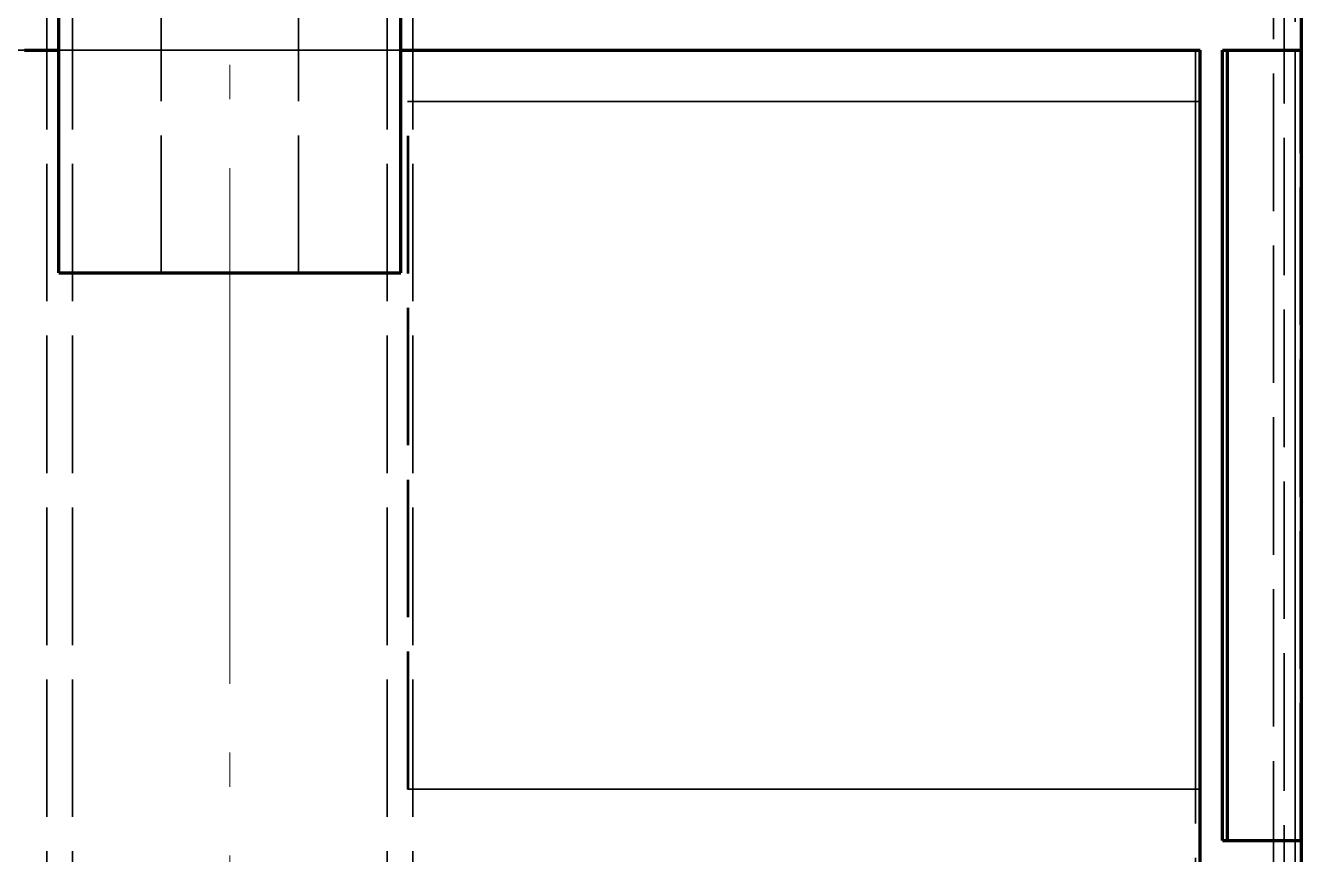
# Model space of a CAD drawing. Header units: millimetres. Extents: x 0 to 2382, y 0 to 420.
# Drawn here: x 309.36 to 346.49, y 189.64 to 213.76 of the extents above; entities that cross this region are included whole.
import ezdxf

# ---------------------------------------------------------------- set-up
doc = ezdxf.new("R2010")
doc.units = ezdxf.units.MM
doc.linetypes.add('IRAM-E-TRAZOS', pattern=[5, 4, -1])
doc.linetypes.add('IRAM-F-TRAZO-PUNTO', pattern=[20, 15, -2, 1, -2])
for name, color, linetype, lineweight in [('01-VISIBLE', 7, 'CONTINUOUS', 70), ('02-OCULTA', 4, 'IRAM-E-TRAZOS', 35), ('03-EJE', 1, 'IRAM-F-TRAZO-PUNTO', 18)]:
    doc.layers.add(name, color=color, linetype=linetype, lineweight=lineweight)

msp = doc.modelspace()

# ---------------------------------------------------------------- linework, layer by layer
at = {"layer": '01-VISIBLE'}
for p, q in [((310.33, 206.563), (310.33, 236.613)), ((320.28, 206.563), (320.28, 236.613)), ((346.492, 173.863), (346.492, 219.5)), ((343.548, 185.548), (343.548, 213.048)), ((344.196, 213.048), (344.336, 213.048)), ((344.196, 190.048), (344.196, 213.048)), ((344.336, 190.048), (344.336, 213.048)), ((344.196, 190.048), (344.336, 190.048))]:
    msp.add_line(p, q, dxfattribs=at)
for points in [[(309.326, 213.048), (309.577, 213.048), (309.828, 213.048), (310.079, 213.048), (310.33, 213.048)], [(320.28, 213.048), (320.53, 213.048), (320.78, 213.048), (321.031, 213.048), (321.281, 213.048), (321.531, 213.048), (321.781, 213.048), (322.031, 213.048), (322.282, 213.048), (322.532, 213.048), (322.782, 213.048), (323.032, 213.048), (323.282, 213.048), (323.532, 213.048), (323.783, 213.048), (324.033, 213.048), (324.283, 213.048), (324.533, 213.048), (324.783, 213.048), (325.034, 213.048), (325.284, 213.048), (325.534, 213.048), (325.784, 213.048), (326.034, 213.048), (326.285, 213.048), (326.535, 213.048), (326.785, 213.048), (327.035, 213.048), (327.285, 213.048), (327.536, 213.048), (327.786, 213.048), (328.036, 213.048), (328.286, 213.048), (328.536, 213.048), (328.786, 213.048), (329.037, 213.048), (329.287, 213.048), (329.537, 213.048), (329.787, 213.048), (330.037, 213.048), (330.288, 213.048), (330.538, 213.048), (330.788, 213.048), (331.038, 213.048), (331.288, 213.048), (331.539, 213.048), (331.789, 213.048), (332.039, 213.048), (332.289, 213.048), (332.539, 213.048), (332.789, 213.048), (333.04, 213.048), (333.29, 213.048), (333.54, 213.048), (333.79, 213.048), (334.04, 213.048), (334.291, 213.048), (334.541, 213.048), (334.791, 213.048), (335.041, 213.048), (335.291, 213.048), (335.542, 213.048), (335.792, 213.048), (336.042, 213.048), (336.292, 213.048), (336.542, 213.048), (336.793, 213.048), (337.043, 213.048), (337.293, 213.048), (337.543, 213.048), (337.793, 213.048), (338.043, 213.048), (338.294, 213.048), (338.544, 213.048), (338.794, 213.048), (339.044, 213.048), (339.294, 213.048), (339.545, 213.048), (339.795, 213.048), (340.045, 213.048), (340.295, 213.048), (340.545, 213.048), (340.796, 213.048), (341.046, 213.048), (341.296, 213.048), (341.546, 213.048), (341.796, 213.048), (342.047, 213.048), (342.297, 213.048), (342.547, 213.048), (342.797, 213.048), (343.047, 213.048), (343.297, 213.048), (343.548, 213.048)], [(344.336, 213.048), (344.601, 213.048), (344.866, 213.048), (345.131, 213.048), (345.396, 213.048), (345.66, 213.048), (345.925, 213.048), (346.19, 213.048), (346.455, 213.048)], [(310.33, 206.563), (310.585, 206.563), (310.84, 206.563), (311.095, 206.563), (311.351, 206.563), (311.606, 206.563), (311.861, 206.563), (312.116, 206.563), (312.371, 206.563), (312.626, 206.563), (312.881, 206.563), (313.136, 206.563), (313.392, 206.563), (313.647, 206.563), (313.902, 206.563), (314.157, 206.563), (314.412, 206.563), (314.667, 206.563), (314.922, 206.563), (315.177, 206.563), (315.433, 206.563), (315.688, 206.563), (315.943, 206.563), (316.198, 206.563), (316.453, 206.563), (316.708, 206.563), (316.963, 206.563), (317.218, 206.563), (317.474, 206.563), (317.729, 206.563), (317.984, 206.563), (318.239, 206.563), (318.494, 206.563), (318.749, 206.563), (319.004, 206.563), (319.259, 206.563), (319.515, 206.563), (319.77, 206.563), (320.025, 206.563), (320.28, 206.563)], [(344.336, 190.048), (344.601, 190.048), (344.866, 190.048), (345.131, 190.048), (345.396, 190.048), (345.66, 190.048), (345.925, 190.048), (346.19, 190.048), (346.455, 190.048)]]:
    msp.add_lwpolyline(points, dxfattribs=at)
at = {"layer": '02-OCULTA'}
for p, q in [((309.98, 185.738), (309.98, 324.713)), ((310.73, 185.738), (310.73, 324.713)), ((319.88, 185.738), (319.88, 324.713)), ((320.63, 185.738), (320.63, 324.713)), ((345.68, 173.363), (345.68, 301.544)), ((345.992, 181.496), (345.992, 301.044)), ((345.992, 181.496), (345.992, 301.044)), ((346.305, 173.863), (346.305, 301.044)), ((346.492, 173.863), (346.492, 301.044)), ((313.305, 206.563), (313.305, 243.313)), ((317.305, 206.563), (317.305, 243.313)), ((343.412, 213.048), (343.548, 213.048)), ((343.412, 185.548), (343.412, 213.048)), ((344.196, 213.048), (344.336, 213.048)), ((344.196, 190.048), (344.196, 213.048)), ((344.336, 190.048), (344.336, 213.048)), ((346.305, 190.048), (346.305, 213.048)), ((346.455, 190.048), (346.455, 213.048)), ((320.475, 211.548), (320.5, 211.548)), ((320.475, 191.548), (320.475, 211.548)), ((320.5, 191.548), (320.5, 211.548)), ((343.412, 211.548), (343.548, 211.548)), ((343.412, 191.548), (343.412, 211.548)), ((343.548, 191.548), (343.548, 211.548)), ((320.475, 191.548), (320.5, 191.548)), ((343.412, 191.548), (343.548, 191.548)), ((344.196, 190.048), (344.336, 190.048))]:
    msp.add_line(p, q, dxfattribs=at)
for points in [[(309.133, 213.048), (309.383, 213.048), (309.633, 213.048), (309.884, 213.048), (310.134, 213.048), (310.384, 213.048), (310.634, 213.048), (310.884, 213.048), (311.135, 213.048), (311.385, 213.048), (311.635, 213.048), (311.885, 213.048), (312.136, 213.048), (312.386, 213.048), (312.636, 213.048), (312.886, 213.048), (313.136, 213.048), (313.387, 213.048), (313.637, 213.048), (313.887, 213.048), (314.137, 213.048), (314.387, 213.048), (314.638, 213.048), (314.888, 213.048), (315.138, 213.048), (315.388, 213.048), (315.638, 213.048), (315.889, 213.048), (316.139, 213.048), (316.389, 213.048), (316.639, 213.048), (316.889, 213.048), (317.14, 213.048), (317.39, 213.048), (317.64, 213.048), (317.89, 213.048), (318.141, 213.048), (318.391, 213.048), (318.641, 213.048), (318.891, 213.048), (319.141, 213.048), (319.392, 213.048), (319.642, 213.048), (319.892, 213.048), (320.142, 213.048), (320.392, 213.048), (320.643, 213.048), (320.893, 213.048), (321.143, 213.048), (321.393, 213.048), (321.643, 213.048), (321.894, 213.048), (322.144, 213.048), (322.394, 213.048), (322.644, 213.048), (322.895, 213.048), (323.145, 213.048), (323.395, 213.048), (323.645, 213.048), (323.895, 213.048), (324.146, 213.048), (324.396, 213.048), (324.646, 213.048), (324.896, 213.048), (325.146, 213.048), (325.397, 213.048), (325.647, 213.048), (325.897, 213.048), (326.147, 213.048), (326.397, 213.048), (326.648, 213.048), (326.898, 213.048), (327.148, 213.048), (327.398, 213.048), (327.648, 213.048), (327.899, 213.048), (328.149, 213.048), (328.399, 213.048), (328.649, 213.048), (328.9, 213.048), (329.15, 213.048), (329.4, 213.048), (329.65, 213.048), (329.9, 213.048), (330.151, 213.048), (330.401, 213.048), (330.651, 213.048), (330.901, 213.048), (331.151, 213.048), (331.402, 213.048), (331.652, 213.048), (331.902, 213.048), (332.152, 213.048), (332.402, 213.048), (332.653, 213.048), (332.903, 213.048), (333.153, 213.048), (333.403, 213.048), (333.653, 213.048), (333.904, 213.048), (334.154, 213.048), (334.404, 213.048), (334.654, 213.048), (334.905, 213.048), (335.155, 213.048), (335.405, 213.048), (335.655, 213.048), (335.905, 213.048), (336.156, 213.048), (336.406, 213.048), (336.656, 213.048), (336.906, 213.048), (337.156, 213.048), (337.407, 213.048), (337.657, 213.048), (337.907, 213.048), (338.157, 213.048), (338.407, 213.048), (338.658, 213.048), (338.908, 213.048), (339.158, 213.048), (339.408, 213.048), (339.659, 213.048), (339.909, 213.048), (340.159, 213.048), (340.409, 213.048), (340.659, 213.048), (340.91, 213.048), (341.16, 213.048), (341.41, 213.048), (341.66, 213.048), (341.91, 213.048), (342.161, 213.048), (342.411, 213.048), (342.661, 213.048), (342.911, 213.048), (343.161, 213.048), (343.412, 213.048)], [(310.33, 213.048), (310.585, 213.048), (310.84, 213.048), (311.095, 213.048), (311.351, 213.048), (311.606, 213.048), (311.861, 213.048), (312.116, 213.048), (312.371, 213.048), (312.626, 213.048), (312.881, 213.048), (313.136, 213.048), (313.392, 213.048), (313.647, 213.048), (313.902, 213.048), (314.157, 213.048), (314.412, 213.048), (314.667, 213.048), (314.922, 213.048), (315.177, 213.048), (315.433, 213.048), (315.688, 213.048), (315.943, 213.048), (316.198, 213.048), (316.453, 213.048), (316.708, 213.048), (316.963, 213.048), (317.218, 213.048), (317.474, 213.048), (317.729, 213.048), (317.984, 213.048), (318.239, 213.048), (318.494, 213.048), (318.749, 213.048), (319.004, 213.048), (319.259, 213.048), (319.515, 213.048), (319.77, 213.048), (320.025, 213.048), (320.28, 213.048)], [(344.196, 213.048), (344.46, 213.048), (344.723, 213.048), (344.987, 213.048), (345.251, 213.048), (345.514, 213.048), (345.778, 213.048), (346.041, 213.048), (346.305, 213.048)], [(346.305, 213.048), (346.041, 213.048), (345.778, 213.048), (345.514, 213.048), (345.251, 213.048), (344.987, 213.048), (344.723, 213.048), (344.46, 213.048), (344.196, 213.048)], [(346.455, 213.048), (346.19, 213.048), (345.925, 213.048), (345.66, 213.048), (345.396, 213.048), (345.131, 213.048), (344.866, 213.048), (344.601, 213.048), (344.336, 213.048)], [(343.412, 211.548), (343.16, 211.548), (342.908, 211.548), (342.656, 211.548), (342.403, 211.548), (342.151, 211.548), (341.899, 211.548), (341.647, 211.548), (341.395, 211.548), (341.143, 211.548), (340.891, 211.548), (340.639, 211.548), (340.387, 211.548), (340.135, 211.548), (339.883, 211.548), (339.631, 211.548), (339.379, 211.548), (339.127, 211.548), (338.875, 211.548), (338.623, 211.548), (338.371, 211.548), (338.119, 211.548), (337.867, 211.548), (337.615, 211.548), (337.363, 211.548), (337.11, 211.548), (336.858, 211.548), (336.606, 211.548), (336.354, 211.548), (336.102, 211.548), (335.85, 211.548), (335.598, 211.548), (335.346, 211.548), (335.094, 211.548), (334.842, 211.548), (334.59, 211.548), (334.338, 211.548), (334.086, 211.548), (333.834, 211.548), (333.582, 211.548), (333.33, 211.548), (333.078, 211.548), (332.826, 211.548), (332.574, 211.548), (332.322, 211.548), (332.07, 211.548), (331.818, 211.548), (331.565, 211.548), (331.313, 211.548), (331.061, 211.548), (330.809, 211.548), (330.557, 211.548), (330.305, 211.548), (330.053, 211.548), (329.801, 211.548), (329.549, 211.548), (329.297, 211.548), (329.045, 211.548), (328.793, 211.548), (328.541, 211.548), (328.289, 211.548), (328.037, 211.548), (327.785, 211.548), (327.533, 211.548), (327.281, 211.548), (327.029, 211.548), (326.777, 211.548), (326.525, 211.548), (326.272, 211.548), (326.02, 211.548), (325.768, 211.548), (325.516, 211.548), (325.264, 211.548), (325.012, 211.548), (324.76, 211.548), (324.508, 211.548), (324.256, 211.548), (324.004, 211.548), (323.752, 211.548), (323.5, 211.548), (323.248, 211.548), (322.996, 211.548), (322.744, 211.548), (322.492, 211.548), (322.24, 211.548), (321.988, 211.548), (321.736, 211.548), (321.484, 211.548), (321.232, 211.548), (320.98, 211.548), (320.727, 211.548), (320.475, 211.548)], [(343.548, 211.548), (343.297, 211.548), (343.047, 211.548), (342.796, 211.548), (342.546, 211.548), (342.295, 211.548), (342.045, 211.548), (341.794, 211.548), (341.544, 211.548), (341.293, 211.548), (341.043, 211.548), (340.792, 211.548), (340.541, 211.548), (340.291, 211.548), (340.04, 211.548), (339.79, 211.548), (339.539, 211.548), (339.289, 211.548), (339.038, 211.548), (338.788, 211.548), (338.537, 211.548), (338.287, 211.548), (338.036, 211.548), (337.786, 211.548), (337.535, 211.548), (337.285, 211.548), (337.034, 211.548), (336.784, 211.548), (336.533, 211.548), (336.283, 211.548), (336.032, 211.548), (335.782, 211.548), (335.531, 211.548), (335.281, 211.548), (335.03, 211.548), (334.78, 211.548), (334.529, 211.548), (334.279, 211.548), (334.028, 211.548), (333.778, 211.548), (333.527, 211.548), (333.277, 211.548), (333.026, 211.548), (332.776, 211.548), (332.525, 211.548), (332.275, 211.548), (332.024, 211.548), (331.774, 211.548), (331.523, 211.548), (331.272, 211.548), (331.022, 211.548), (330.771, 211.548), (330.521, 211.548), (330.27, 211.548), (330.02, 211.548), (329.769, 211.548), (329.519, 211.548), (329.268, 211.548), (329.018, 211.548), (328.767, 211.548), (328.517, 211.548), (328.266, 211.548), (328.016, 211.548), (327.765, 211.548), (327.515, 211.548), (327.264, 211.548), (327.014, 211.548), (326.763, 211.548), (326.513, 211.548), (326.262, 211.548), (326.012, 211.548), (325.761, 211.548), (325.511, 211.548), (325.26, 211.548), (325.01, 211.548), (324.759, 211.548), (324.509, 211.548), (324.258, 211.548), (324.008, 211.548), (323.757, 211.548), (323.507, 211.548), (323.256, 211.548), (323.006, 211.548), (322.755, 211.548), (322.505, 211.548), (322.254, 211.548), (322.004, 211.548), (321.753, 211.548), (321.502, 211.548), (321.252, 211.548), (321.001, 211.548), (320.751, 211.548), (320.5, 211.548)], [(315.305, 206.563), (315.043, 206.563), (314.781, 206.563), (314.519, 206.563), (314.258, 206.563), (313.996, 206.563), (313.734, 206.563), (313.472, 206.563), (313.21, 206.563), (312.948, 206.563), (312.687, 206.563), (312.425, 206.563), (312.163, 206.563), (311.901, 206.563), (311.639, 206.563), (311.377, 206.563), (311.116, 206.563), (310.854, 206.563), (310.592, 206.563), (310.33, 206.563)], [(315.305, 206.563), (315.055, 206.563), (314.805, 206.563), (314.555, 206.563), (314.305, 206.563), (314.055, 206.563), (313.805, 206.563), (313.555, 206.563), (313.305, 206.563)], [(313.305, 206.563), (313.555, 206.563), (313.805, 206.563), (314.055, 206.563), (314.305, 206.563), (314.555, 206.563), (314.805, 206.563), (315.055, 206.563), (315.305, 206.563), (315.555, 206.563), (315.805, 206.563), (316.055, 206.563), (316.305, 206.563), (316.555, 206.563), (316.805, 206.563), (317.055, 206.563), (317.305, 206.563)], [(320.28, 206.563), (320.018, 206.563), (319.756, 206.563), (319.494, 206.563), (319.233, 206.563), (318.971, 206.563), (318.709, 206.563), (318.447, 206.563), (318.185, 206.563), (317.923, 206.563), (317.662, 206.563), (317.4, 206.563), (317.138, 206.563), (316.876, 206.563), (316.614, 206.563), (316.352, 206.563), (316.091, 206.563), (315.829, 206.563), (315.567, 206.563), (315.305, 206.563)], [(317.305, 206.563), (317.019, 206.563), (316.734, 206.563), (316.448, 206.563), (316.162, 206.563), (315.876, 206.563), (315.591, 206.563), (315.305, 206.563)], [(343.412, 191.548), (343.16, 191.548), (342.908, 191.548), (342.656, 191.548), (342.403, 191.548), (342.151, 191.548), (341.899, 191.548), (341.647, 191.548), (341.395, 191.548), (341.143, 191.548), (340.891, 191.548), (340.639, 191.548), (340.387, 191.548), (340.135, 191.548), (339.883, 191.548), (339.631, 191.548), (339.379, 191.548), (339.127, 191.548), (338.875, 191.548), (338.623, 191.548), (338.371, 191.548), (338.119, 191.548), (337.867, 191.548), (337.615, 191.548), (337.363, 191.548), (337.11, 191.548), (336.858, 191.548), (336.606, 191.548), (336.354, 191.548), (336.102, 191.548), (335.85, 191.548), (335.598, 191.548), (335.346, 191.548), (335.094, 191.548), (334.842, 191.548), (334.59, 191.548), (334.338, 191.548), (334.086, 191.548), (333.834, 191.548), (333.582, 191.548), (333.33, 191.548), (333.078, 191.548), (332.826, 191.548), (332.574, 191.548), (332.322, 191.548), (332.07, 191.548), (331.818, 191.548), (331.565, 191.548), (331.313, 191.548), (331.061, 191.548), (330.809, 191.548), (330.557, 191.548), (330.305, 191.548), (330.053, 191.548), (329.801, 191.548), (329.549, 191.548), (329.297, 191.548), (329.045, 191.548), (328.793, 191.548), (328.541, 191.548), (328.289, 191.548), (328.037, 191.548), (327.785, 191.548), (327.533, 191.548), (327.281, 191.548), (327.029, 191.548), (326.777, 191.548), (326.525, 191.548), (326.272, 191.548), (326.02, 191.548), (325.768, 191.548), (325.516, 191.548), (325.264, 191.548), (325.012, 191.548), (324.76, 191.548), (324.508, 191.548), (324.256, 191.548), (324.004, 191.548), (323.752, 191.548), (323.5, 191.548), (323.248, 191.548), (322.996, 191.548), (322.744, 191.548), (322.492, 191.548), (322.24, 191.548), (321.988, 191.548), (321.736, 191.548), (321.484, 191.548), (321.232, 191.548), (320.98, 191.548), (320.727, 191.548), (320.475, 191.548)], [(343.548, 191.548), (343.297, 191.548), (343.047, 191.548), (342.796, 191.548), (342.546, 191.548), (342.295, 191.548), (342.045, 191.548), (341.794, 191.548), (341.544, 191.548), (341.293, 191.548), (341.043, 191.548), (340.792, 191.548), (340.541, 191.548), (340.291, 191.548), (340.04, 191.548), (339.79, 191.548), (339.539, 191.548), (339.289, 191.548), (339.038, 191.548), (338.788, 191.548), (338.537, 191.548), (338.287, 191.548), (338.036, 191.548), (337.786, 191.548), (337.535, 191.548), (337.285, 191.548), (337.034, 191.548), (336.784, 191.548), (336.533, 191.548), (336.283, 191.548), (336.032, 191.548), (335.782, 191.548), (335.531, 191.548), (335.281, 191.548), (335.03, 191.548), (334.78, 191.548), (334.529, 191.548), (334.279, 191.548), (334.028, 191.548), (333.778, 191.548), (333.527, 191.548), (333.277, 191.548), (333.026, 191.548), (332.776, 191.548), (332.525, 191.548), (332.275, 191.548), (332.024, 191.548), (331.774, 191.548), (331.523, 191.548), (331.272, 191.548), (331.022, 191.548), (330.771, 191.548), (330.521, 191.548), (330.27, 191.548), (330.02, 191.548), (329.769, 191.548), (329.519, 191.548), (329.268, 191.548), (329.018, 191.548), (328.767, 191.548), (328.517, 191.548), (328.266, 191.548), (328.016, 191.548), (327.765, 191.548), (327.515, 191.548), (327.264, 191.548), (327.014, 191.548), (326.763, 191.548), (326.513, 191.548), (326.262, 191.548), (326.012, 191.548), (325.761, 191.548), (325.511, 191.548), (325.26, 191.548), (325.01, 191.548), (324.759, 191.548), (324.509, 191.548), (324.258, 191.548), (324.008, 191.548), (323.757, 191.548), (323.507, 191.548), (323.256, 191.548), (323.006, 191.548), (322.755, 191.548), (322.505, 191.548), (322.254, 191.548), (322.004, 191.548), (321.753, 191.548), (321.502, 191.548), (321.252, 191.548), (321.001, 191.548), (320.751, 191.548), (320.5, 191.548)], [(344.196, 190.048), (344.46, 190.048), (344.723, 190.048), (344.987, 190.048), (345.251, 190.048), (345.514, 190.048), (345.778, 190.048), (346.041, 190.048), (346.305, 190.048)], [(346.305, 190.048), (346.041, 190.048), (345.778, 190.048), (345.514, 190.048), (345.251, 190.048), (344.987, 190.048), (344.723, 190.048), (344.46, 190.048), (344.196, 190.048)], [(346.455, 190.048), (346.19, 190.048), (345.925, 190.048), (345.66, 190.048), (345.396, 190.048), (345.131, 190.048), (344.866, 190.048), (344.601, 190.048), (344.336, 190.048)]]:
    msp.add_lwpolyline(points, dxfattribs=at)
at = {"layer": '03-EJE'}
msp.add_line((315.305, 174.613), (315.305, 354.218), dxfattribs=at)

doc.saveas('drawing.dxf')
